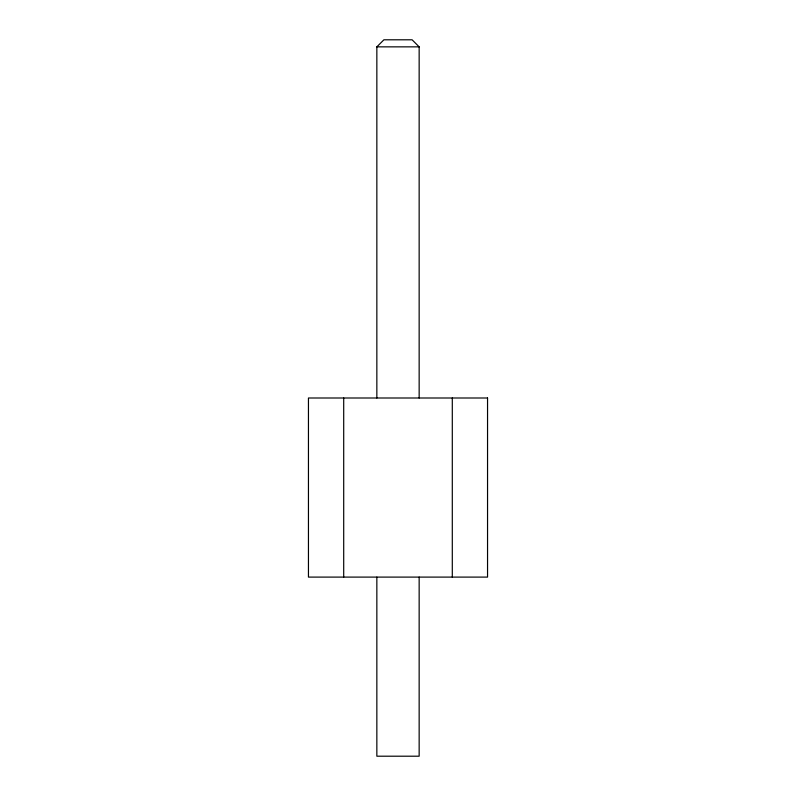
<?xml version="1.0" encoding="UTF-8"?>
<svg xmlns="http://www.w3.org/2000/svg" width="796" height="796" viewBox="0 0 796 796"><rect width="100%" height="100%" fill="white"/><g stroke="black" fill="none" stroke-linecap="round" stroke-linejoin="round"><path stroke-width="1.19" d="M376.846 398L376.846 46.855L383.901 39.8L412.099 39.8L419.154 46.855L419.154 398M376.846 46.855L419.154 46.855M452.297 398L452.297 577.1M419.154 577.1L419.154 756.2L376.846 756.2L376.846 577.1M343.703 398L343.703 577.1M487.55 398L308.45 398L308.45 577.1L487.55 577.1L487.55 398"/></g></svg>
